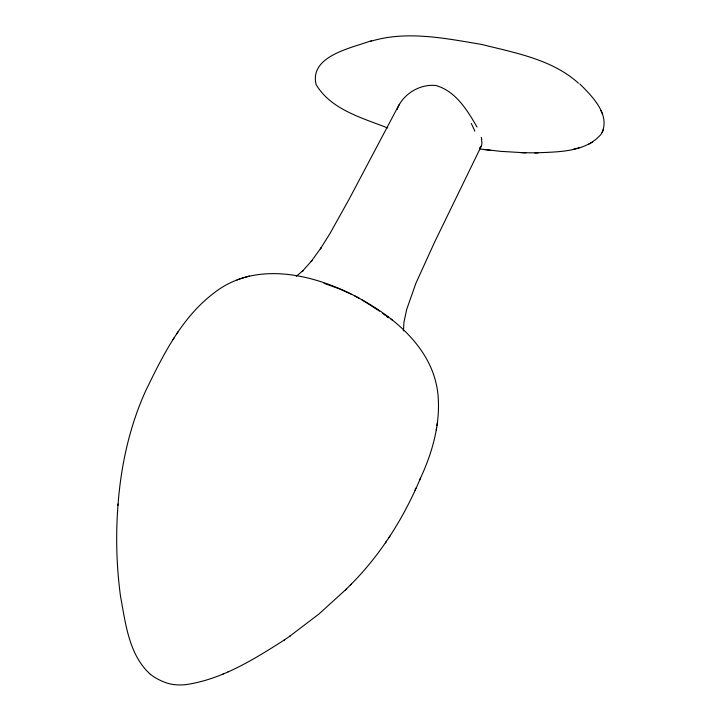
<?xml version="1.0" encoding="UTF-8"?>
<svg xmlns="http://www.w3.org/2000/svg" width="721" height="721" viewBox="0 0 721 721"><rect width="100%" height="100%" fill="white"/><g stroke="black" fill="none" stroke-linecap="round" stroke-linejoin="round"><path stroke-width="1.08" d="M117.559 511.225C115.793 539.218 116.694 567.382 120.362 595.185L120.452 595.888C125.535 622.944 128.717 655.083 150.608 674.505M117.974 505.358C120.885 466.018 129.365 426.787 145.714 390.755C162.811 355.669 180.926 318.736 212.416 294.213C254.982 259.308 315.401 274.386 359.301 298.269M117.478 512.523L118.055 504.006M350.334 585.091C380.76 554.674 403.931 517.669 420.514 478.095C432.294 452.689 440.306 424.606 438.125 396.37C434.484 349.352 393.801 316.113 354.768 295.952M436.241 430.004L436.638 427.499M436.917 425.669L437.314 423.164M534.892 152.924C557.324 151.734 585.236 152.771 601.179 134.151C611.435 115.18 592.148 96.308 579.801 83.96M397.037 109.61C402.444 94.226 419.901 83.663 436.016 85.538C455.636 91.08 467.433 110.376 476.996 127.04M602.179 132.52L603.477 129.392M415.008 490.163L415.963 488.108M419.541 480.186L420.514 478.095M403.436 330.885L403.931 322.341L406.725 309.291L415.945 283.182L434.412 242.535L481.475 145.768L481.97 142.929L481.43 138.973M399.299 104.302L349.343 198.78L330.119 233.28L320.358 248.871L320.971 247.943L311.184 261.498L311.923 260.596L302.216 271.447L303.108 270.573L296.232 276.296M481.322 146.093L479.69 147.733M176.744 333.769L178.051 331.759M172.968 339.663L174.257 337.671M385.393 542.922L386.483 541.309M388.871 537.767L389.989 536.118M289.536 636.382L318.943 614.022L346.495 588.958M345.413 590.066L351.451 583.947M150.329 674.297C154.853 677.812 159.99 680.498 165.343 682.499C171.886 684.914 179.006 685.365 185.901 684.626C221.834 679.416 253.72 659.481 283.768 640.347L284.579 639.788M283.768 640.347L290.392 635.787M592.734 142.01L588.706 144.191M223.095 673.937L223.573 673.738M228.025 671.801L228.539 671.584M370.837 41.295C406.788 30.318 445.416 38.393 481.601 44.423C514.992 52.84 552.178 59.356 578.476 83.203M240.399 278.712L246.149 276.918M236.948 279.946L239.751 278.955M246.528 276.81L249.457 276.008M371.648 40.583C352.704 47.865 309.282 55.445 316.068 84.474C330.885 109.619 362.194 117.92 387.718 127.968M573.312 149.283L578.963 147.832M538.118 152.915L521.004 152.672M525.825 152.852L500.644 151.347L479.555 148.932M483.476 149.454L490.659 150.319M324.017 283.308L339.384 288.851L350.965 294.051M362.248 299.999L379.661 311.148M387.438 316.294L388.574 317.177M390.971 319.052L392.233 320.034M382.842 313.509L385.14 315.302M386.636 316.501L388.105 317.7M602.332 113.765L600.953 110.547M471.273 123.489A39.619 7.949 59 0 1 474.86 131.24M481.222 137.305A37.339 7.958 58.2 0 1 481.736 139.351"/></g></svg>
